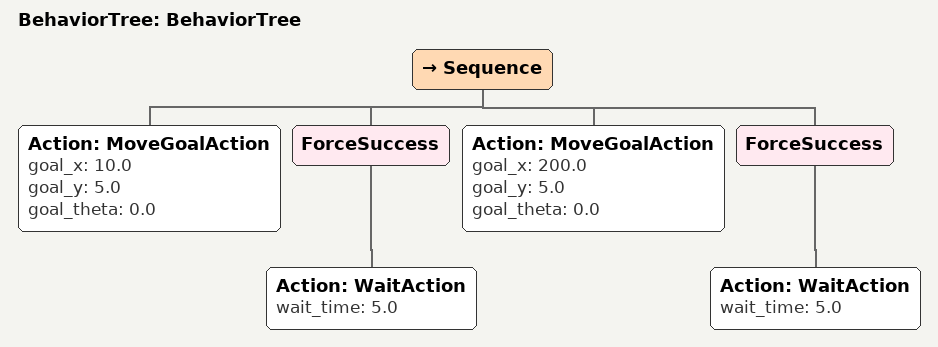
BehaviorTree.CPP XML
<root main_tree_to_execute="BehaviorTree">
    <BehaviorTree ID="BehaviorTree">
        <Sequence>
            <Action ID="MoveGoalAction" goal_x="10.0" goal_y="5.0" goal_theta="0.0"/>
            <ForceSuccess>
                <Action ID="WaitAction" wait_time="5.0"/>
            </ForceSuccess>
            <Action ID="MoveGoalAction" goal_x="200.0" goal_y="5.0" goal_theta="0.0"/>
            <ForceSuccess>
                <Action ID="WaitAction" wait_time="5.0"/>
            </ForceSuccess>
        </Sequence>
    </BehaviorTree>
</root>
